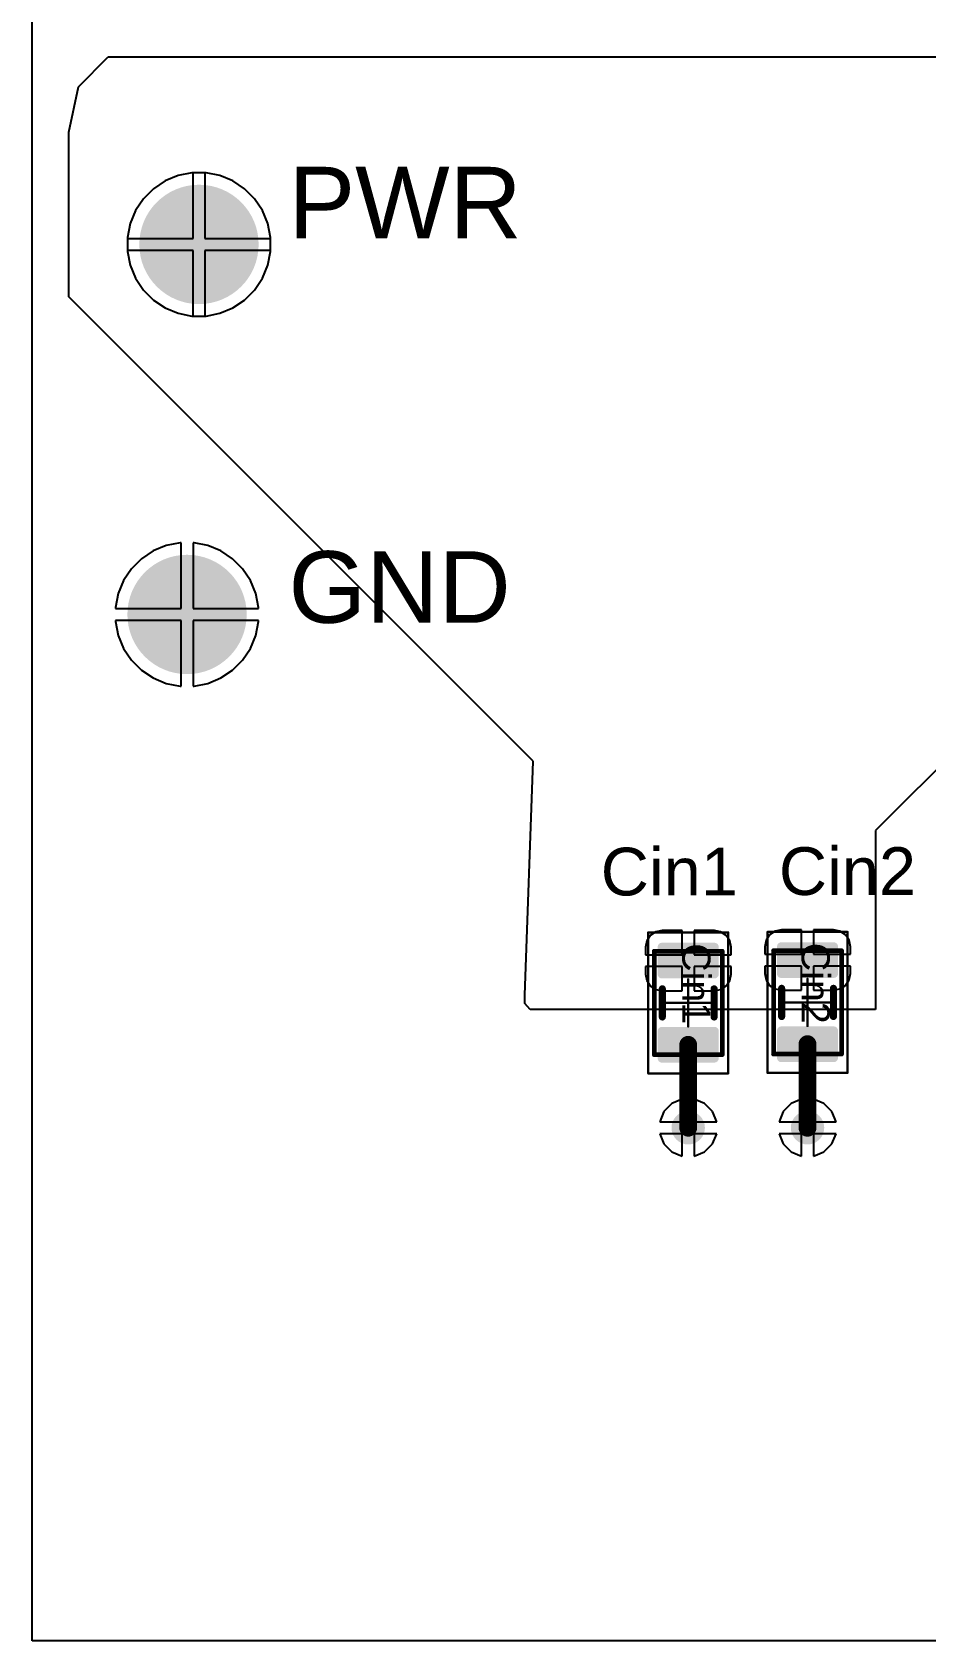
# Model space of a CAD drawing. Header units: inches. Extents: x 0 to 6, y 0 to 4.
# Drawn here: x 0.01 to 0.759, y 0.01 to 1.358 of the extents above; entities that cross this region are included whole.
import ezdxf

# ---------------------------------------------------------------- set-up
doc = ezdxf.new("R2010")
doc.units = ezdxf.units.IN
doc.header["$MEASUREMENT"] = 0
for name, color, linetype in [('Bottom Layer', 5, 'Continuous'), ('Bottom Solder', 6, 'Continuous'), ('Multi-Layer', 9, 'Continuous'), ('Pad Holes', 156, 'Continuous'), ('Top Assembly', 56, 'Continuous'), ('Top Courtyard', 56, 'Continuous'), ('Top Designator', 56, 'Continuous'), ('Top Layer', 1, 'Continuous'), ('Top Overlay', 2, 'Continuous'), ('Top Paste', 8, 'Continuous'), ('Top Solder', 216, 'Continuous'), ('Via Holes', 16, 'Continuous')]:
    doc.layers.add(name, color=color, linetype=linetype)
doc.styles.add('Arial', font='', dxfattribs={"height": 0.2})
doc.styles.get('Arial').set_extended_font_data('Arial')

# ---------------------------------------------------------------- blocks, each defined once
blk = doc.blocks.new('CAPC0805_2012_145_L_13')
at = {"layer": 'Top Layer'}
h = blk.add_hatch(color=1, dxfattribs=at)
edge = h.paths.add_edge_path()
edge.add_arc((-0.0467, -0.0219), 0.00374, 180, 270)
edge.add_line((-0.0467, -0.0256), (-0.0242, -0.0256))
edge.add_arc((-0.0242, -0.0219), 0.00374, 270, 360)
edge.add_line((-0.0205, -0.0219), (-0.0205, 0.0219))
edge.add_arc((-0.0242, 0.0219), 0.00374, 0, 90)
edge.add_line((-0.0242, 0.0256), (-0.0467, 0.0256))
edge.add_arc((-0.0467, 0.0219), 0.00374, 90, 180)
edge.add_line((-0.0504, 0.0219), (-0.0504, -0.0219))
h = blk.add_hatch(color=1, dxfattribs=at)
edge = h.paths.add_edge_path()
edge.add_arc((0.0238, -0.0219), 0.00374, 180, 270)
edge.add_line((0.0238, -0.0256), (0.0463, -0.0256))
edge.add_arc((0.0463, -0.0219), 0.00374, 270, 360)
edge.add_line((0.05, -0.0219), (0.05, 0.0219))
edge.add_arc((0.0463, 0.0219), 0.00374, 0, 90)
edge.add_line((0.0463, 0.0256), (0.0238, 0.0256))
edge.add_arc((0.0238, 0.0219), 0.00374, 90, 180)
edge.add_line((0.0201, 0.0219), (0.0201, -0.0219))
at = {"layer": 'Top Paste'}
h = blk.add_hatch(color=8, dxfattribs=at)
edge = h.paths.add_edge_path()
edge.add_arc((-0.0467, -0.0219), 0.00374, 180, 270)
edge.add_line((-0.0467, -0.0256), (-0.0242, -0.0256))
edge.add_arc((-0.0242, -0.0219), 0.00374, 270, 360)
edge.add_line((-0.0205, -0.0219), (-0.0205, 0.0219))
edge.add_arc((-0.0242, 0.0219), 0.00374, 0, 90)
edge.add_line((-0.0242, 0.0256), (-0.0467, 0.0256))
edge.add_arc((-0.0467, 0.0219), 0.00374, 90, 180)
edge.add_line((-0.0504, 0.0219), (-0.0504, -0.0219))
h = blk.add_hatch(color=8, dxfattribs=at)
edge = h.paths.add_edge_path()
edge.add_arc((0.0238, -0.0219), 0.00374, 180, 270)
edge.add_line((0.0238, -0.0256), (0.0463, -0.0256))
edge.add_arc((0.0463, -0.0219), 0.00374, 270, 360)
edge.add_line((0.05, -0.0219), (0.05, 0.0219))
edge.add_arc((0.0463, 0.0219), 0.00374, 0, 90)
edge.add_line((0.0463, 0.0256), (0.0238, 0.0256))
edge.add_arc((0.0238, 0.0219), 0.00374, 90, 180)
edge.add_line((0.0201, 0.0219), (0.0201, -0.0219))
at = {"layer": 'Top Solder'}
h = blk.add_hatch(color=216, dxfattribs=at)
edge = h.paths.add_edge_path()
edge.add_arc((-0.0467, -0.0219), 0.00374, 180, 270)
edge.add_line((-0.0467, -0.0256), (-0.0242, -0.0256))
edge.add_arc((-0.0242, -0.0219), 0.00374, 270, 360)
edge.add_line((-0.0205, -0.0219), (-0.0205, 0.0219))
edge.add_arc((-0.0242, 0.0219), 0.00374, 0, 90)
edge.add_line((-0.0242, 0.0256), (-0.0467, 0.0256))
edge.add_arc((-0.0467, 0.0219), 0.00374, 90, 180)
edge.add_line((-0.0504, 0.0219), (-0.0504, -0.0219))
h = blk.add_hatch(color=216, dxfattribs=at)
edge = h.paths.add_edge_path()
edge.add_arc((0.0238, -0.0219), 0.00374, 180, 270)
edge.add_line((0.0238, -0.0256), (0.0463, -0.0256))
edge.add_arc((0.0463, -0.0219), 0.00374, 270, 360)
edge.add_line((0.05, -0.0219), (0.05, 0.0219))
edge.add_arc((0.0463, 0.0219), 0.00374, 0, 90)
edge.add_line((0.0463, 0.0256), (0.0238, 0.0256))
edge.add_arc((0.0238, 0.0219), 0.00374, 90, 180)
edge.add_line((0.0201, 0.0219), (0.0201, -0.0219))
at = {"layer": 'Top Assembly'}
for points in [[(0.0433, 0.0285, 0.00394, 0.00394, 0), (-0.0433, 0.0285, 0.00394, 0.00394, 0)], [(-0.0433, -0.0285, 0.00394, 0.00394, 0), (-0.0433, 0.0285, 0.00394, 0.00394, 0)], [(0.0433, -0.0285, 0.00394, 0.00394, 0), (0.0433, 0.0285, 0.00394, 0.00394, 0)], [(0.0433, -0.0285, 0.00394, 0.00394, 0), (-0.0433, -0.0285, 0.00394, 0.00394, 0)]]:
    blk.add_lwpolyline(points, format="xyseb", dxfattribs=at)
for points in [[(-0.0443, 0.0285, 0.00197, 0.00197, 1), (-0.0423, 0.0285, 0.00197, 0.00197, 1)], [(-0.0443, 0.0285, 0.00197, 0.00197, 1), (-0.0423, 0.0285, 0.00197, 0.00197, 1)], [(0.0423, 0.0285, 0.00197, 0.00197, 1), (0.0443, 0.0285, 0.00197, 0.00197, 1)], [(0.0423, 0.0285, 0.00197, 0.00197, 1), (0.0443, 0.0285, 0.00197, 0.00197, 1)], [(-0.0443, -0.0285, 0.00197, 0.00197, 1), (-0.0423, -0.0285, 0.00197, 0.00197, 1)], [(-0.0443, -0.0285, 0.00197, 0.00197, 1), (-0.0423, -0.0285, 0.00197, 0.00197, 1)], [(0.0423, -0.0285, 0.00197, 0.00197, 1), (0.0443, -0.0285, 0.00197, 0.00197, 1)], [(0.0423, -0.0285, 0.00197, 0.00197, 1), (0.0443, -0.0285, 0.00197, 0.00197, 1)]]:
    blk.add_lwpolyline(points, format="xyseb", close=True, dxfattribs=at)
at = {"layer": 'Top Courtyard'}
for points in [[(-0.0591, -0.0335, 0.00197, 0.00197, 0), (-0.0591, 0.0335, 0.00197, 0.00197, 0)], [(0.0591, 0.0335, 0.00197, 0.00197, 0), (-0.0591, 0.0335, 0.00197, 0.00197, 0)], [(0.0591, -0.0335, 0.00197, 0.00197, 0), (0.0591, 0.0335, 0.00197, 0.00197, 0)], [(0, -0.0197, 0.00197, 0.00197, 0), (0, 0.0197, 0.00197, 0.00197, 0)], [(0.0197, 0, 0.00197, 0.00197, 0), (-0.0197, 0, 0.00197, 0.00197, 0)], [(0.0591, -0.0335, 0.00197, 0.00197, 0), (-0.0591, -0.0335, 0.00197, 0.00197, 0)]]:
    blk.add_lwpolyline(points, format="xyseb", dxfattribs=at)
for points in [[(-0.0595, 0.0335, 0.000984, 0.000984, 1), (-0.0586, 0.0335, 0.000984, 0.000984, 1)], [(-0.0595, 0.0335, 0.000984, 0.000984, 1), (-0.0586, 0.0335, 0.000984, 0.000984, 1)], [(0.0586, 0.0335, 0.000984, 0.000984, 1), (0.0595, 0.0335, 0.000984, 0.000984, 1)], [(0.0586, 0.0335, 0.000984, 0.000984, 1), (0.0595, 0.0335, 0.000984, 0.000984, 1)], [(-0.0005, 0.0197, 0.000984, 0.000984, 1), (0.0005, 0.0197, 0.000984, 0.000984, 1)], [(-0.0202, 0, 0.000984, 0.000984, 1), (-0.0192, 0, 0.000984, 0.000984, 1)], [(0.0192, 0, 0.000984, 0.000984, 1), (0.0202, 0, 0.000984, 0.000984, 1)], [(-0.0005, -0.0197, 0.000984, 0.000984, 1), (0.0005, -0.0197, 0.000984, 0.000984, 1)], [(-0.0595, -0.0335, 0.000984, 0.000984, 1), (-0.0586, -0.0335, 0.000984, 0.000984, 1)], [(-0.0595, -0.0335, 0.000984, 0.000984, 1), (-0.0586, -0.0335, 0.000984, 0.000984, 1)], [(0.0586, -0.0335, 0.000984, 0.000984, 1), (0.0595, -0.0335, 0.000984, 0.000984, 1)], [(0.0586, -0.0335, 0.000984, 0.000984, 1), (0.0595, -0.0335, 0.000984, 0.000984, 1)]]:
    blk.add_lwpolyline(points, format="xyseb", close=True, dxfattribs=at)
at = {"layer": 'Top Overlay'}
for points in [[(0.0118, 0.0217, 0.00591, 0.00591, 0), (-0.0118, 0.0217, 0.00591, 0.00591, 0)], [(0.0118, -0.0217, 0.00591, 0.00591, 0), (-0.0118, -0.0217, 0.00591, 0.00591, 0)]]:
    blk.add_lwpolyline(points, format="xyseb", dxfattribs=at)
for points in [[(-0.0133, 0.0217, 0.00295, 0.00295, 1), (-0.0103, 0.0217, 0.00295, 0.00295, 1)], [(0.0103, 0.0217, 0.00295, 0.00295, 1), (0.0133, 0.0217, 0.00295, 0.00295, 1)], [(-0.0133, -0.0217, 0.00295, 0.00295, 1), (-0.0103, -0.0217, 0.00295, 0.00295, 1)], [(0.0103, -0.0217, 0.00295, 0.00295, 1), (0.0133, -0.0217, 0.00295, 0.00295, 1)]]:
    blk.add_lwpolyline(points, format="xyseb", close=True, dxfattribs=at)
at = {"layer": 'Top Designator', "style": 'Arial'}
blk.add_text('Cin2', height=0.02362, dxfattribs=at).set_placement((-0.05, -0.005))
blk = doc.blocks.new('CAPC0805_2012_145_L_14')
at = {"layer": 'Top Layer'}
h = blk.add_hatch(color=1, dxfattribs=at)
edge = h.paths.add_edge_path()
edge.add_arc((-0.0467, -0.0219), 0.00374, 180, 270)
edge.add_line((-0.0467, -0.0256), (-0.0242, -0.0256))
edge.add_arc((-0.0242, -0.0219), 0.00374, 270, 360)
edge.add_line((-0.0205, -0.0219), (-0.0205, 0.0219))
edge.add_arc((-0.0242, 0.0219), 0.00374, 0, 90)
edge.add_line((-0.0242, 0.0256), (-0.0467, 0.0256))
edge.add_arc((-0.0467, 0.0219), 0.00374, 90, 180)
edge.add_line((-0.0504, 0.0219), (-0.0504, -0.0219))
h = blk.add_hatch(color=1, dxfattribs=at)
edge = h.paths.add_edge_path()
edge.add_arc((0.0238, -0.0219), 0.00374, 180, 270)
edge.add_line((0.0238, -0.0256), (0.0463, -0.0256))
edge.add_arc((0.0463, -0.0219), 0.00374, 270, 360)
edge.add_line((0.05, -0.0219), (0.05, 0.0219))
edge.add_arc((0.0463, 0.0219), 0.00374, 0, 90)
edge.add_line((0.0463, 0.0256), (0.0238, 0.0256))
edge.add_arc((0.0238, 0.0219), 0.00374, 90, 180)
edge.add_line((0.0201, 0.0219), (0.0201, -0.0219))
at = {"layer": 'Top Paste'}
h = blk.add_hatch(color=8, dxfattribs=at)
edge = h.paths.add_edge_path()
edge.add_arc((-0.0467, -0.0219), 0.00374, 180, 270)
edge.add_line((-0.0467, -0.0256), (-0.0242, -0.0256))
edge.add_arc((-0.0242, -0.0219), 0.00374, 270, 360)
edge.add_line((-0.0205, -0.0219), (-0.0205, 0.0219))
edge.add_arc((-0.0242, 0.0219), 0.00374, 0, 90)
edge.add_line((-0.0242, 0.0256), (-0.0467, 0.0256))
edge.add_arc((-0.0467, 0.0219), 0.00374, 90, 180)
edge.add_line((-0.0504, 0.0219), (-0.0504, -0.0219))
h = blk.add_hatch(color=8, dxfattribs=at)
edge = h.paths.add_edge_path()
edge.add_arc((0.0238, -0.0219), 0.00374, 180, 270)
edge.add_line((0.0238, -0.0256), (0.0463, -0.0256))
edge.add_arc((0.0463, -0.0219), 0.00374, 270, 360)
edge.add_line((0.05, -0.0219), (0.05, 0.0219))
edge.add_arc((0.0463, 0.0219), 0.00374, 0, 90)
edge.add_line((0.0463, 0.0256), (0.0238, 0.0256))
edge.add_arc((0.0238, 0.0219), 0.00374, 90, 180)
edge.add_line((0.0201, 0.0219), (0.0201, -0.0219))
at = {"layer": 'Top Solder'}
h = blk.add_hatch(color=216, dxfattribs=at)
edge = h.paths.add_edge_path()
edge.add_arc((-0.0467, -0.0219), 0.00374, 180, 270)
edge.add_line((-0.0467, -0.0256), (-0.0242, -0.0256))
edge.add_arc((-0.0242, -0.0219), 0.00374, 270, 360)
edge.add_line((-0.0205, -0.0219), (-0.0205, 0.0219))
edge.add_arc((-0.0242, 0.0219), 0.00374, 0, 90)
edge.add_line((-0.0242, 0.0256), (-0.0467, 0.0256))
edge.add_arc((-0.0467, 0.0219), 0.00374, 90, 180)
edge.add_line((-0.0504, 0.0219), (-0.0504, -0.0219))
h = blk.add_hatch(color=216, dxfattribs=at)
edge = h.paths.add_edge_path()
edge.add_arc((0.0238, -0.0219), 0.00374, 180, 270)
edge.add_line((0.0238, -0.0256), (0.0463, -0.0256))
edge.add_arc((0.0463, -0.0219), 0.00374, 270, 360)
edge.add_line((0.05, -0.0219), (0.05, 0.0219))
edge.add_arc((0.0463, 0.0219), 0.00374, 0, 90)
edge.add_line((0.0463, 0.0256), (0.0238, 0.0256))
edge.add_arc((0.0238, 0.0219), 0.00374, 90, 180)
edge.add_line((0.0201, 0.0219), (0.0201, -0.0219))
at = {"layer": 'Top Assembly'}
for points in [[(0.0433, 0.0285, 0.00394, 0.00394, 0), (-0.0433, 0.0285, 0.00394, 0.00394, 0)], [(-0.0433, -0.0285, 0.00394, 0.00394, 0), (-0.0433, 0.0285, 0.00394, 0.00394, 0)], [(0.0433, -0.0285, 0.00394, 0.00394, 0), (0.0433, 0.0285, 0.00394, 0.00394, 0)], [(0.0433, -0.0285, 0.00394, 0.00394, 0), (-0.0433, -0.0285, 0.00394, 0.00394, 0)]]:
    blk.add_lwpolyline(points, format="xyseb", dxfattribs=at)
for points in [[(-0.0443, 0.0285, 0.00197, 0.00197, 1), (-0.0423, 0.0285, 0.00197, 0.00197, 1)], [(-0.0443, 0.0285, 0.00197, 0.00197, 1), (-0.0423, 0.0285, 0.00197, 0.00197, 1)], [(0.0423, 0.0285, 0.00197, 0.00197, 1), (0.0443, 0.0285, 0.00197, 0.00197, 1)], [(0.0423, 0.0285, 0.00197, 0.00197, 1), (0.0443, 0.0285, 0.00197, 0.00197, 1)], [(-0.0443, -0.0285, 0.00197, 0.00197, 1), (-0.0423, -0.0285, 0.00197, 0.00197, 1)], [(-0.0443, -0.0285, 0.00197, 0.00197, 1), (-0.0423, -0.0285, 0.00197, 0.00197, 1)], [(0.0423, -0.0285, 0.00197, 0.00197, 1), (0.0443, -0.0285, 0.00197, 0.00197, 1)], [(0.0423, -0.0285, 0.00197, 0.00197, 1), (0.0443, -0.0285, 0.00197, 0.00197, 1)]]:
    blk.add_lwpolyline(points, format="xyseb", close=True, dxfattribs=at)
at = {"layer": 'Top Courtyard'}
for points in [[(-0.0591, -0.0335, 0.00197, 0.00197, 0), (-0.0591, 0.0335, 0.00197, 0.00197, 0)], [(0.0591, 0.0335, 0.00197, 0.00197, 0), (-0.0591, 0.0335, 0.00197, 0.00197, 0)], [(0.0591, -0.0335, 0.00197, 0.00197, 0), (0.0591, 0.0335, 0.00197, 0.00197, 0)], [(0, -0.0197, 0.00197, 0.00197, 0), (0, 0.0197, 0.00197, 0.00197, 0)], [(0.0197, 0, 0.00197, 0.00197, 0), (-0.0197, 0, 0.00197, 0.00197, 0)], [(0.0591, -0.0335, 0.00197, 0.00197, 0), (-0.0591, -0.0335, 0.00197, 0.00197, 0)]]:
    blk.add_lwpolyline(points, format="xyseb", dxfattribs=at)
for points in [[(-0.0595, 0.0335, 0.000984, 0.000984, 1), (-0.0586, 0.0335, 0.000984, 0.000984, 1)], [(-0.0595, 0.0335, 0.000984, 0.000984, 1), (-0.0586, 0.0335, 0.000984, 0.000984, 1)], [(0.0586, 0.0335, 0.000984, 0.000984, 1), (0.0595, 0.0335, 0.000984, 0.000984, 1)], [(0.0586, 0.0335, 0.000984, 0.000984, 1), (0.0595, 0.0335, 0.000984, 0.000984, 1)], [(-0.0005, 0.0197, 0.000984, 0.000984, 1), (0.0005, 0.0197, 0.000984, 0.000984, 1)], [(-0.0202, 0, 0.000984, 0.000984, 1), (-0.0192, 0, 0.000984, 0.000984, 1)], [(0.0192, 0, 0.000984, 0.000984, 1), (0.0202, 0, 0.000984, 0.000984, 1)], [(-0.0005, -0.0197, 0.000984, 0.000984, 1), (0.0005, -0.0197, 0.000984, 0.000984, 1)], [(-0.0595, -0.0335, 0.000984, 0.000984, 1), (-0.0586, -0.0335, 0.000984, 0.000984, 1)], [(-0.0595, -0.0335, 0.000984, 0.000984, 1), (-0.0586, -0.0335, 0.000984, 0.000984, 1)], [(0.0586, -0.0335, 0.000984, 0.000984, 1), (0.0595, -0.0335, 0.000984, 0.000984, 1)], [(0.0586, -0.0335, 0.000984, 0.000984, 1), (0.0595, -0.0335, 0.000984, 0.000984, 1)]]:
    blk.add_lwpolyline(points, format="xyseb", close=True, dxfattribs=at)
at = {"layer": 'Top Overlay'}
for points in [[(0.0118, 0.0217, 0.00591, 0.00591, 0), (-0.0118, 0.0217, 0.00591, 0.00591, 0)], [(0.0118, -0.0217, 0.00591, 0.00591, 0), (-0.0118, -0.0217, 0.00591, 0.00591, 0)]]:
    blk.add_lwpolyline(points, format="xyseb", dxfattribs=at)
for points in [[(-0.0133, 0.0217, 0.00295, 0.00295, 1), (-0.0103, 0.0217, 0.00295, 0.00295, 1)], [(0.0103, 0.0217, 0.00295, 0.00295, 1), (0.0133, 0.0217, 0.00295, 0.00295, 1)], [(-0.0133, -0.0217, 0.00295, 0.00295, 1), (-0.0103, -0.0217, 0.00295, 0.00295, 1)], [(0.0103, -0.0217, 0.00295, 0.00295, 1), (0.0133, -0.0217, 0.00295, 0.00295, 1)]]:
    blk.add_lwpolyline(points, format="xyseb", close=True, dxfattribs=at)
at = {"layer": 'Top Designator', "style": 'Arial'}
blk.add_text('Cin1', height=0.02362, dxfattribs=at).set_placement((-0.05, -0.005))

msp = doc.modelspace()

# ---------------------------------------------------------------- hatches: boundary and pattern name
at = {"layer": 'Bottom Layer'}
h = msp.add_hatch(color=5, dxfattribs=at)
edge = h.paths.add_edge_path()
edge.add_arc((0.15, 1.18), 0.05, 0, 360)
h = msp.add_hatch(color=5, dxfattribs=at)
edge = h.paths.add_edge_path()
edge.add_arc((0.14, 0.87), 0.05, 0, 360)
h = msp.add_hatch(color=5, dxfattribs=at)
edge = h.paths.add_edge_path()
edge.add_arc((0.56, 0.44), 0.014, 0, 360)
h = msp.add_hatch(color=5, dxfattribs=at)
edge = h.paths.add_edge_path()
edge.add_arc((0.66, 0.44), 0.014, 0, 360)
at = {"layer": 'Bottom Solder'}
h = msp.add_hatch(color=6, dxfattribs=at)
edge = h.paths.add_edge_path()
edge.add_arc((0.15, 1.18), 0.05, 0, 360)
h = msp.add_hatch(color=6, dxfattribs=at)
edge = h.paths.add_edge_path()
edge.add_arc((0.14, 0.87), 0.05, 0, 360)
at = {"layer": 'Multi-Layer'}
h = msp.add_hatch(color=9, dxfattribs=at)
edge = h.paths.add_edge_path()
edge.add_arc((0.15, 1.18), 0.05, 0, 360)
h = msp.add_hatch(color=9, dxfattribs=at)
edge = h.paths.add_edge_path()
edge.add_arc((0.14, 0.87), 0.05, 0, 360)
at = {"layer": 'Pad Holes'}
h = msp.add_hatch(color=7, dxfattribs=at)
edge = h.paths.add_edge_path()
edge.add_arc((0.15, 1.18), 0.03, 0, 360)
h = msp.add_hatch(color=7, dxfattribs=at)
edge = h.paths.add_edge_path()
edge.add_arc((0.14, 0.87), 0.03, 0, 360)
at = {"layer": 'Top Layer'}
h = msp.add_hatch(color=1, dxfattribs=at)
edge = h.paths.add_edge_path()
edge.add_arc((0.15, 1.18), 0.05, 0, 360)
h = msp.add_hatch(color=1, dxfattribs=at)
edge = h.paths.add_edge_path()
edge.add_arc((0.14, 0.87), 0.05, 0, 360)
h = msp.add_hatch(color=1, dxfattribs=at)
edge = h.paths.add_edge_path()
edge.add_arc((0.56, 0.44), 0.014, 0, 360)
h = msp.add_hatch(color=1, dxfattribs=at)
edge = h.paths.add_edge_path()
edge.add_arc((0.66, 0.44), 0.014, 0, 360)
at = {"layer": 'Top Solder'}
h = msp.add_hatch(color=216, dxfattribs=at)
edge = h.paths.add_edge_path()
edge.add_arc((0.15, 1.18), 0.05, 0, 360)
h = msp.add_hatch(color=216, dxfattribs=at)
edge = h.paths.add_edge_path()
edge.add_arc((0.14, 0.87), 0.05, 0, 360)
at = {"layer": 'Via Holes'}
h = msp.add_hatch(color=7, dxfattribs=at)
edge = h.paths.add_edge_path()
edge.add_arc((0.56, 0.44), 0.01, 0, 360)
h = msp.add_hatch(color=7, dxfattribs=at)
edge = h.paths.add_edge_path()
edge.add_arc((0.66, 0.44), 0.01, 0, 360)

# ---------------------------------------------------------------- linework, layer by layer
at = {"layer": 'Bottom Layer'}
for p, q in [((0.0102, 0.0102), (0.0102, 2.0898)), ((0.1441, 1.24), (0.1325, 1.2377)), ((0.1559, 1.24), (0.1441, 1.24)), ((0.1675, 1.2377), (0.1559, 1.24)), ((0.1118, 1.2266), (0.1034, 1.2182)), ((0.1216, 1.2332), (0.1118, 1.2266)), ((0.1325, 1.2377), (0.1216, 1.2332)), ((0.1784, 1.2332), (0.1675, 1.2377)), ((0.1882, 1.2266), (0.1784, 1.2332)), ((0.1966, 1.2182), (0.1882, 1.2266)), ((0.1034, 1.2182), (0.0968, 1.2084)), ((0.2032, 1.2084), (0.1966, 1.2182)), ((0.0968, 1.2084), (0.0923, 1.1975)), ((0.2077, 1.1975), (0.2032, 1.2084)), ((0.0923, 1.1975), (0.09, 1.1859)), ((0.09, 1.1859), (0.09, 1.1741)), ((0.21, 1.1859), (0.2077, 1.1975)), ((0.21, 1.1741), (0.21, 1.1859)), ((0.09, 1.1741), (0.0923, 1.1625)), ((0.2077, 1.1625), (0.21, 1.1741)), ((0.0923, 1.1625), (0.0968, 1.1516)), ((0.2032, 1.1516), (0.2077, 1.1625)), ((0.0968, 1.1516), (0.1034, 1.1418)), ((0.1966, 1.1418), (0.2032, 1.1516)), ((0.1034, 1.1418), (0.1118, 1.1334)), ((0.1118, 1.1334), (0.1216, 1.1268)), ((0.1784, 1.1268), (0.1882, 1.1334)), ((0.1882, 1.1334), (0.1966, 1.1418)), ((0.1216, 1.1268), (0.1325, 1.1223)), ((0.1325, 1.1223), (0.1441, 1.12)), ((0.1441, 1.12), (0.1559, 1.12)), ((0.1559, 1.12), (0.1675, 1.1223)), ((0.1675, 1.1223), (0.1784, 1.1268)), ((0.1341, 0.93), (0.1225, 0.9277)), ((0.135, 0.93), (0.1341, 0.93)), ((0.135, 0.875), (0.135, 0.93)), ((0.1459, 0.93), (0.145, 0.93)), ((0.145, 0.93), (0.145, 0.875)), ((0.1575, 0.9277), (0.1459, 0.93)), ((0.1018, 0.9166), (0.0934, 0.9082)), ((0.1116, 0.9232), (0.1018, 0.9166)), ((0.1225, 0.9277), (0.1116, 0.9232)), ((0.1684, 0.9232), (0.1575, 0.9277)), ((0.1782, 0.9166), (0.1684, 0.9232)), ((0.1866, 0.9082), (0.1782, 0.9166)), ((0.0934, 0.9082), (0.0868, 0.8984)), ((0.1932, 0.8984), (0.1866, 0.9082)), ((0.0868, 0.8984), (0.0823, 0.8875)), ((0.1977, 0.8875), (0.1932, 0.8984)), ((0.0823, 0.8875), (0.08, 0.8759)), ((0.2, 0.8759), (0.1977, 0.8875)), ((0.08, 0.8759), (0.08, 0.875)), ((0.08, 0.875), (0.135, 0.875)), ((0.135, 0.865), (0.08, 0.865)), ((0.08, 0.865), (0.08, 0.8641)), ((0.08, 0.8641), (0.0823, 0.8525)), ((0.135, 0.81), (0.135, 0.865)), ((0.145, 0.875), (0.2, 0.875)), ((0.2, 0.865), (0.145, 0.865)), ((0.145, 0.865), (0.145, 0.81)), ((0.1977, 0.8525), (0.2, 0.8641)), ((0.2, 0.875), (0.2, 0.8759)), ((0.2, 0.8641), (0.2, 0.865)), ((0.0823, 0.8525), (0.0868, 0.8416)), ((0.1932, 0.8416), (0.1977, 0.8525)), ((0.0868, 0.8416), (0.0934, 0.8318)), ((0.1866, 0.8318), (0.1932, 0.8416)), ((0.0934, 0.8318), (0.1018, 0.8234)), ((0.1018, 0.8234), (0.1116, 0.8168)), ((0.1684, 0.8168), (0.1782, 0.8234)), ((0.1782, 0.8234), (0.1866, 0.8318)), ((0.1116, 0.8168), (0.1225, 0.8123)), ((0.1225, 0.8123), (0.1341, 0.81)), ((0.1341, 0.81), (0.135, 0.81)), ((0.145, 0.81), (0.1459, 0.81)), ((0.1459, 0.81), (0.1575, 0.8123)), ((0.1575, 0.8123), (0.1684, 0.8168)), ((0.5464, 0.4603), (0.5397, 0.4536)), ((0.555, 0.4639), (0.5464, 0.4603)), ((0.555, 0.445), (0.555, 0.4639)), ((0.5736, 0.4603), (0.565, 0.4639)), ((0.565, 0.4639), (0.565, 0.445)), ((0.5803, 0.4536), (0.5736, 0.4603)), ((0.6464, 0.4603), (0.6397, 0.4536)), ((0.655, 0.4639), (0.6464, 0.4603)), ((0.655, 0.445), (0.655, 0.4639)), ((0.6736, 0.4603), (0.665, 0.4639)), ((0.665, 0.4639), (0.665, 0.445)), ((0.6803, 0.4536), (0.6736, 0.4603)), ((0.5397, 0.4536), (0.5361, 0.445)), ((0.5361, 0.445), (0.555, 0.445)), ((0.565, 0.445), (0.5839, 0.445)), ((0.5839, 0.445), (0.5803, 0.4536)), ((0.6397, 0.4536), (0.6361, 0.445)), ((0.6361, 0.445), (0.655, 0.445)), ((0.665, 0.445), (0.6839, 0.445)), ((0.6839, 0.445), (0.6803, 0.4536)), ((0.555, 0.435), (0.5361, 0.435)), ((0.5361, 0.435), (0.5397, 0.4264)), ((0.555, 0.4161), (0.555, 0.435)), ((0.5839, 0.435), (0.565, 0.435)), ((0.565, 0.435), (0.565, 0.4161)), ((0.5803, 0.4264), (0.5839, 0.435)), ((0.655, 0.435), (0.6361, 0.435)), ((0.6361, 0.435), (0.6397, 0.4264)), ((0.655, 0.4161), (0.655, 0.435)), ((0.6839, 0.435), (0.665, 0.435)), ((0.665, 0.435), (0.665, 0.4161)), ((0.6803, 0.4264), (0.6839, 0.435)), ((0.5397, 0.4264), (0.5464, 0.4197)), ((0.5464, 0.4197), (0.555, 0.4161)), ((0.565, 0.4161), (0.5736, 0.4197)), ((0.5736, 0.4197), (0.5803, 0.4264)), ((0.6397, 0.4264), (0.6464, 0.4197)), ((0.6464, 0.4197), (0.655, 0.4161)), ((0.665, 0.4161), (0.6736, 0.4197)), ((0.6736, 0.4197), (0.6803, 0.4264)), ((2.6148, 0.0102), (0.0102, 0.0102))]:
    msp.add_line(p, q, dxfattribs=at)
at = {"layer": 'Top Layer'}
for p, q in [((0.049, 1.312), (0.074, 1.337)), ((0.074, 1.337), (1.881, 1.337)), ((0.041, 1.274), (0.049, 1.312)), ((0.041, 1.136), (0.041, 1.274)), ((0.1441, 1.24), (0.1325, 1.2377)), ((0.145, 1.24), (0.1441, 1.24)), ((0.145, 1.185), (0.145, 1.24)), ((0.1559, 1.24), (0.155, 1.24)), ((0.155, 1.24), (0.155, 1.185)), ((0.1675, 1.2377), (0.1559, 1.24)), ((0.1118, 1.2266), (0.1034, 1.2182)), ((0.1216, 1.2332), (0.1118, 1.2266)), ((0.1325, 1.2377), (0.1216, 1.2332)), ((0.1784, 1.2332), (0.1675, 1.2377)), ((0.1882, 1.2266), (0.1784, 1.2332)), ((0.1966, 1.2182), (0.1882, 1.2266)), ((0.1034, 1.2182), (0.0968, 1.2084)), ((0.2032, 1.2084), (0.1966, 1.2182)), ((0.0968, 1.2084), (0.0923, 1.1975)), ((0.2077, 1.1975), (0.2032, 1.2084)), ((0.0923, 1.1975), (0.09, 1.1859)), ((0.09, 1.1859), (0.09, 1.185)), ((0.21, 1.1859), (0.2077, 1.1975)), ((0.21, 1.185), (0.21, 1.1859)), ((0.09, 1.185), (0.145, 1.185)), ((0.145, 1.175), (0.09, 1.175)), ((0.09, 1.175), (0.09, 1.1741)), ((0.09, 1.1741), (0.0923, 1.1625)), ((0.145, 1.12), (0.145, 1.175)), ((0.155, 1.185), (0.21, 1.185)), ((0.21, 1.175), (0.155, 1.175)), ((0.155, 1.175), (0.155, 1.12)), ((0.2077, 1.1625), (0.21, 1.1741)), ((0.21, 1.1741), (0.21, 1.175)), ((0.0923, 1.1625), (0.0968, 1.1516)), ((0.2032, 1.1516), (0.2077, 1.1625)), ((0.0968, 1.1516), (0.1034, 1.1418)), ((0.1966, 1.1418), (0.2032, 1.1516)), ((0.43, 0.747), (0.041, 1.136)), ((0.1034, 1.1418), (0.1118, 1.1334)), ((0.1118, 1.1334), (0.1216, 1.1268)), ((0.1784, 1.1268), (0.1882, 1.1334)), ((0.1882, 1.1334), (0.1966, 1.1418)), ((0.1216, 1.1268), (0.1325, 1.1223)), ((0.1325, 1.1223), (0.1441, 1.12)), ((0.1441, 1.12), (0.145, 1.12)), ((0.155, 1.12), (0.1559, 1.12)), ((0.1559, 1.12), (0.1675, 1.1223)), ((0.1675, 1.1223), (0.1784, 1.1268)), ((0.894, 0.866), (0.717, 0.689)), ((0.423, 0.551), (0.43, 0.747)), ((0.717, 0.689), (0.717, 0.539)), ((0.5252, 0.5966), (0.5241, 0.5912)), ((0.5282, 0.6011), (0.5252, 0.5966)), ((0.5328, 0.6042), (0.5282, 0.6011)), ((0.5381, 0.6052), (0.5328, 0.6042)), ((0.555, 0.6052), (0.5381, 0.6052)), ((0.555, 0.585), (0.555, 0.6052)), ((0.5819, 0.6052), (0.565, 0.6052)), ((0.565, 0.6052), (0.565, 0.585)), ((0.5872, 0.6042), (0.5819, 0.6052)), ((0.5918, 0.6011), (0.5872, 0.6042)), ((0.5948, 0.5966), (0.5918, 0.6011)), ((0.5959, 0.5912), (0.5948, 0.5966)), ((0.6252, 0.5971), (0.6241, 0.5917)), ((0.6282, 0.6016), (0.6252, 0.5971)), ((0.6328, 0.6046), (0.6282, 0.6016)), ((0.6381, 0.6057), (0.6328, 0.6046)), ((0.655, 0.6057), (0.6381, 0.6057)), ((0.655, 0.5855), (0.655, 0.6057)), ((0.6819, 0.6057), (0.665, 0.6057)), ((0.665, 0.6057), (0.665, 0.5855)), ((0.6872, 0.6046), (0.6819, 0.6057)), ((0.6918, 0.6016), (0.6872, 0.6046)), ((0.6948, 0.5971), (0.6918, 0.6016)), ((0.6959, 0.5917), (0.6948, 0.5971)), ((0.5241, 0.5912), (0.5241, 0.585)), ((0.5241, 0.585), (0.555, 0.585)), ((0.565, 0.585), (0.5959, 0.585)), ((0.5959, 0.585), (0.5959, 0.5912)), ((0.6241, 0.5917), (0.6241, 0.5855)), ((0.6241, 0.5855), (0.655, 0.5855)), ((0.665, 0.5855), (0.6959, 0.5855)), ((0.6959, 0.5855), (0.6959, 0.5917)), ((0.555, 0.575), (0.5241, 0.575)), ((0.5241, 0.575), (0.5241, 0.5688)), ((0.5241, 0.5688), (0.5252, 0.5634)), ((0.555, 0.5548), (0.555, 0.575)), ((0.5959, 0.575), (0.565, 0.575)), ((0.565, 0.575), (0.565, 0.5548)), ((0.5948, 0.5634), (0.5959, 0.5688)), ((0.5959, 0.5688), (0.5959, 0.575)), ((0.655, 0.5755), (0.6241, 0.5755)), ((0.6241, 0.5755), (0.6241, 0.5693)), ((0.6241, 0.5693), (0.6252, 0.5639)), ((0.655, 0.5552), (0.655, 0.5755)), ((0.6959, 0.5755), (0.665, 0.5755)), ((0.665, 0.5755), (0.665, 0.5552)), ((0.6948, 0.5639), (0.6959, 0.5693)), ((0.6959, 0.5693), (0.6959, 0.5755)), ((0.5252, 0.5634), (0.5282, 0.5589)), ((0.5282, 0.5589), (0.5328, 0.5558)), ((0.5328, 0.5558), (0.5381, 0.5548)), ((0.5381, 0.5548), (0.555, 0.5548)), ((0.565, 0.5548), (0.5819, 0.5548)), ((0.5819, 0.5548), (0.5872, 0.5558)), ((0.5872, 0.5558), (0.5918, 0.5589)), ((0.5918, 0.5589), (0.5948, 0.5634)), ((0.6252, 0.5639), (0.6282, 0.5593)), ((0.6282, 0.5593), (0.6328, 0.5563)), ((0.6328, 0.5563), (0.6381, 0.5552)), ((0.6381, 0.5552), (0.655, 0.5552)), ((0.665, 0.5552), (0.6819, 0.5552)), ((0.6819, 0.5552), (0.6872, 0.5563)), ((0.6872, 0.5563), (0.6918, 0.5593)), ((0.6918, 0.5593), (0.6948, 0.5639)), ((0.423, 0.544), (0.423, 0.551)), ((0.4276, 0.539), (0.423, 0.544)), ((0.717, 0.539), (0.4276, 0.539))]:
    msp.add_line(p, q, dxfattribs=at)
for points in [[(0.56, 0.44, 0.015, 0.015, 0), (0.56, 0.5095, 0.015, 0.015, 0)], [(0.66, 0.44, 0.015, 0.015, 0), (0.66, 0.51, 0.015, 0.015, 0)]]:
    msp.add_lwpolyline(points, format="xyseb", dxfattribs=at)
for points in [[(0.5563, 0.5095, 0.0075, 0.0075, 1), (0.5637, 0.5095, 0.0075, 0.0075, 1)], [(0.6562, 0.51, 0.0075, 0.0075, 1), (0.6637, 0.51, 0.0075, 0.0075, 1)], [(0.5563, 0.44, 0.0075, 0.0075, 1), (0.5637, 0.44, 0.0075, 0.0075, 1)], [(0.6562, 0.44, 0.0075, 0.0075, 1), (0.6637, 0.44, 0.0075, 0.0075, 1)]]:
    msp.add_lwpolyline(points, format="xyseb", close=True, dxfattribs=at)

# ---------------------------------------------------------------- block references
at = {"rotation": 270}
for name, p in [('CAPC0805_2012_145_L_14', (0.56, 0.5446)), ('CAPC0805_2012_145_L_13', (0.66, 0.545))]:
    msp.add_blockref(name, p, dxfattribs=at)

# ---------------------------------------------------------------- texts
at = {"layer": 'Top Overlay', "style": 'Arial'}
for s, height, p in [('PWR', 0.06, (0.225, 1.185)), ('GND', 0.06, (0.225, 0.863)), ('Cin1', 0.04, (0.4867, 0.6346)), ('Cin2', 0.04, (0.636, 0.635))]:
    msp.add_text(s, height=height, dxfattribs=at).set_placement(p)

doc.saveas('drawing.dxf')
